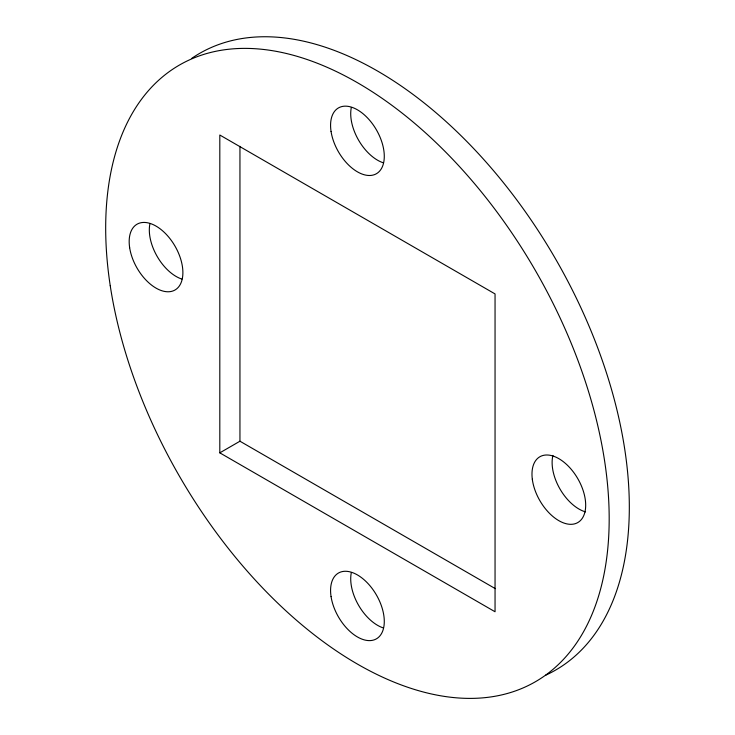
<?xml version="1.0" encoding="UTF-8"?>
<svg xmlns="http://www.w3.org/2000/svg" width="735" height="735" viewBox="0 0 735 735"><rect width="100%" height="100%" fill="white"/><g stroke="black" fill="none" stroke-linecap="round" stroke-linejoin="round"><path stroke-width="1.1" d="M219.811 452.843L495.05 611.759L495.05 293.926L219.811 135.019L219.811 452.843L239.95 441.22L495.316 588.652M239.95 146.338L239.95 441.22M191.908 58.24A356.025 205.552 60 0 1 556.56 260.677A356.025 205.552 60 0 1 545.545 675.263M383.275 162.793A37.972 21.921 60 0 1 351.33 107.457M383.275 627.911A37.972 21.921 60 0 1 351.33 572.574M181.876 279.079A37.972 21.921 60 0 1 149.931 223.743M585.529 511.891A37.972 21.921 60 0 1 552.931 455.424M110.232 285.685A356.025 205.552 60 0 0 522.291 688.263A356.025 205.552 60 0 0 439.769 146.219A356.025 205.552 60 0 0 110.232 285.685M331.062 131.473A37.972 21.921 60 0 0 375.015 174.416A37.972 21.921 60 0 0 366.214 116.599A37.972 21.921 60 0 0 331.062 131.473M331.062 596.59A37.972 21.921 60 0 0 375.015 639.533A37.972 21.921 60 0 0 366.214 581.716A37.972 21.921 60 0 0 331.062 596.59M129.663 247.75A37.972 21.921 60 0 0 173.616 290.692A37.972 21.921 60 0 0 164.815 232.876A37.972 21.921 60 0 0 129.663 247.75M532.315 479.238A37.972 21.921 60 0 0 575.753 523.504A37.972 21.921 60 0 0 568.421 466.238A37.972 21.921 60 0 0 532.315 479.238"/></g></svg>
